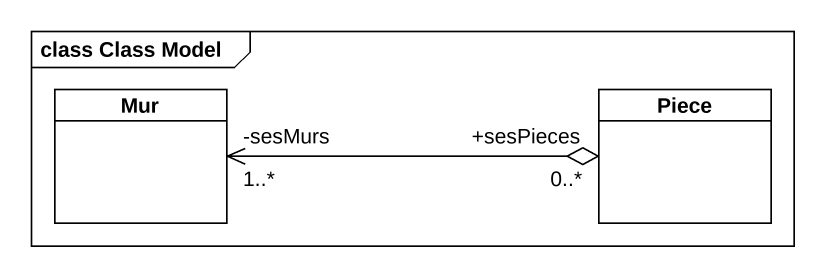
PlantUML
@startuml
mainframe class Class Model
hide circle
hide empty members
class Mur
class Piece
Mur "-sesMurs\n1..*" <-right-o "+sesPieces\n0..*" Piece
@enduml
